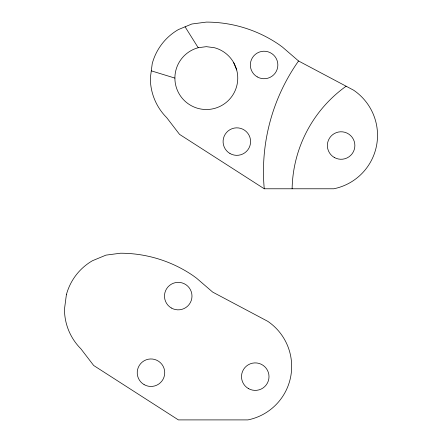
<?xml version="1.0" encoding="UTF-8"?>
<svg xmlns="http://www.w3.org/2000/svg" width="442" height="442" viewBox="0 0 442 442"><rect width="100%" height="100%" fill="white"/><g stroke="black" fill="none" stroke-linecap="round" stroke-linejoin="round"><path stroke-width="0.66" d="M198.193 47.73L206.326 46.659L214.464 47.73A31.432 31.432 0 0 1 232.072 96.118A31.432 31.432 0 0 1 180.579 96.118A31.432 31.432 0 0 1 198.193 47.73L185.082 26.807M264.25 188.778L333.787 188.778A54.537 54.537 0 0 0 353.639 90.207L298.554 60.985L282.427 47.067L278.902 44.493A128.815 128.815 0 0 0 206.326 22.1L191.834 24.006L178.33 29.603A55.99 55.99 0 0 0 152.241 63.598L150.335 78.09A55.99 55.99 0 0 0 166.733 117.683L179.546 134.379L264.25 188.778A191.563 191.563 0 0 1 298.554 60.985M151.291 70.847L174.894 78.09M233.547 62.372L236.691 69.952M292.118 188.778A128.992 128.992 0 0 1 346.125 86.223M66.383 294.72L64.471 309.212A55.99 55.99 0 0 0 80.875 348.799L93.687 365.501L178.386 419.9L247.929 419.9A54.537 54.537 0 0 0 267.775 321.328L212.69 292.107L196.563 278.189L193.038 275.609A128.815 128.815 0 0 0 120.462 253.222L105.975 255.128L92.466 260.719A55.99 55.99 0 0 0 66.383 294.72M144.103 384.617A13.752 13.752 0 0 0 164.728 372.711A13.752 13.752 0 0 0 144.103 360.799A13.752 13.752 0 0 0 144.103 384.617M171.358 308.008A13.752 13.752 0 0 0 191.988 296.096A13.752 13.752 0 0 0 171.358 284.189A13.752 13.752 0 0 0 171.358 308.008M248.382 388.551A13.752 13.752 0 0 0 269.007 376.645A13.752 13.752 0 0 0 248.382 364.733A13.752 13.752 0 0 0 248.382 388.551M334.24 157.435A13.752 13.752 0 0 0 354.871 145.523A13.752 13.752 0 0 0 334.24 133.617A13.752 13.752 0 0 0 334.24 157.435M229.962 153.501A13.752 13.752 0 0 0 250.592 141.589A13.752 13.752 0 0 0 229.962 129.683A13.752 13.752 0 0 0 229.962 153.501M257.222 76.886A13.752 13.752 0 0 0 277.852 64.98A13.752 13.752 0 0 0 257.222 53.068A13.752 13.752 0 0 0 257.222 76.886"/></g></svg>
